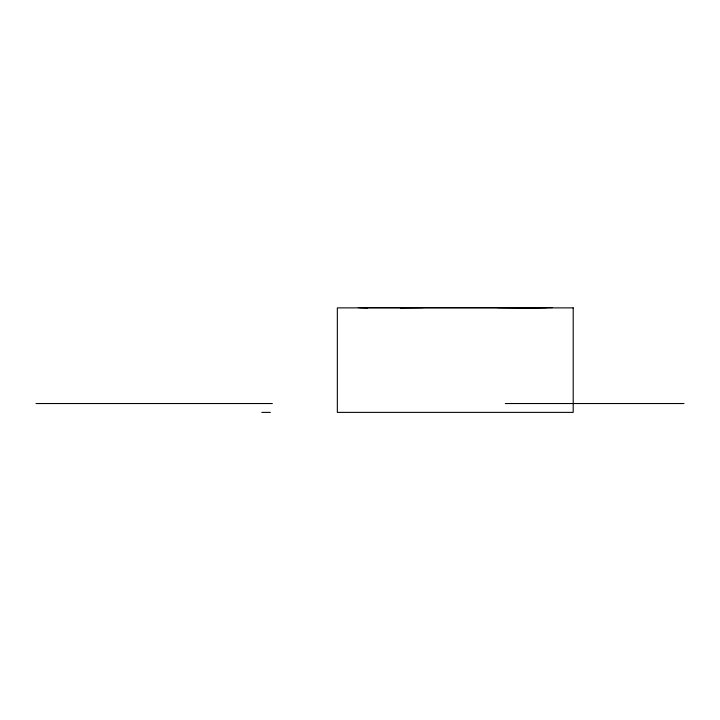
<?xml version="1.0" encoding="UTF-8"?>
<svg xmlns="http://www.w3.org/2000/svg" width="720" height="720" viewBox="0 0 720 720"><rect width="100%" height="100%" fill="white"/><g stroke="black" fill="none" stroke-linecap="round" stroke-linejoin="round"><path stroke-width="1.08" d="M400.401 307.881L423.072 307.62M358.227 307.62L552.312 307.62M36 403.533L272.349 403.533M505.314 403.533L684 403.533M261.81 412.38L270.396 412.38M359.64 307.62L367.56 307.881M547.101 307.62A97.245 2.529 1.7 0 1 497.439 307.62M573.201 307.881L337.338 307.881L337.338 412.38L573.201 412.38L573.201 307.881"/></g></svg>
